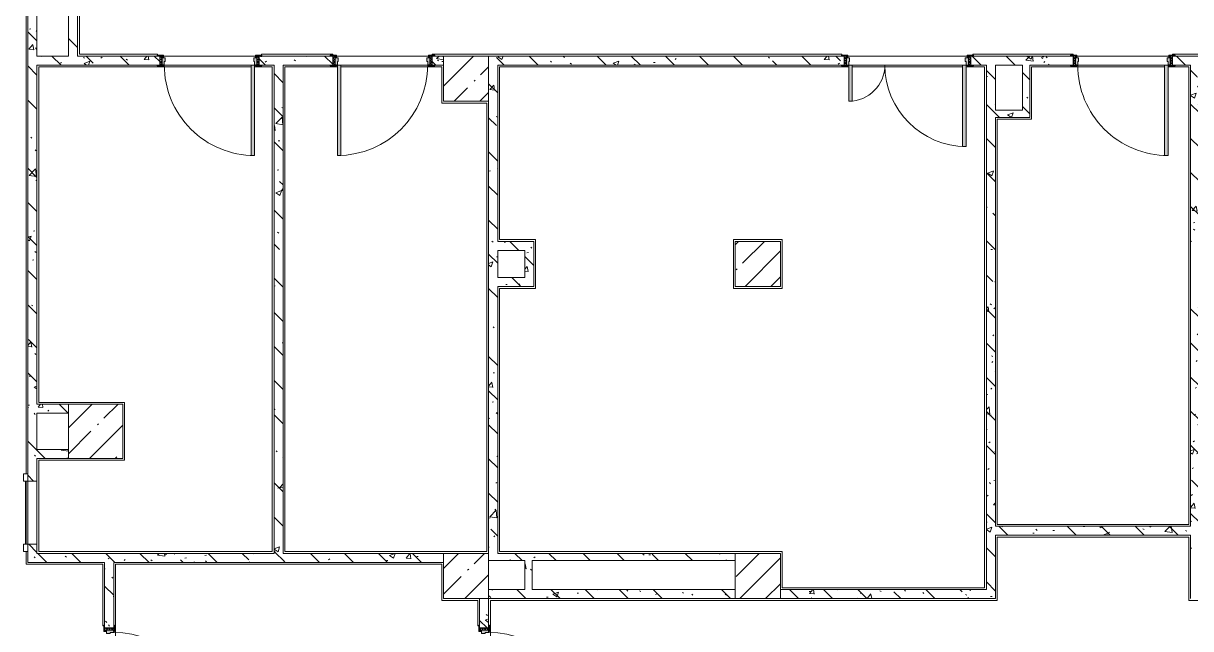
# Model space of a CAD drawing. Header units: millimetres. Extents: x 81494 to 296443, y -8553 to 29000.
# Drawn here: x 235093 to 248013, y 14818 to 21511 of the extents above; entities that cross this region are included whole.
import ezdxf

# ---------------------------------------------------------------- set-up
doc = ezdxf.new("R2010")
doc.units = ezdxf.units.MM
for name, color, linetype, lineweight, true_color in [('A-DOOR-5', 7, 'Continuous', 5, 0xe2e2e2), ('A-DOOR-6', 7, 'Continuous', 5, 0xaaaaaa), ('A-DOOR-FRAM-4', 7, 'Continuous', 5, 0xe2e2e2), ('A-DOOR-FRAM-5', 7, 'Continuous', 5, 0xaaaaaa), ('A-FLOR-2', 7, 'Continuous', 5, 0xaaaaaa), ('I-WALL-5', 7, 'Continuous', 5, 0x787878)]:
    doc.layers.add(name, color=color, linetype=linetype, lineweight=lineweight, true_color=true_color)
doc.layers.add('I-WALL-3', color=7, linetype='Continuous', lineweight=5)
doc.layers.add('S-COLS-1', color=7, linetype='Continuous', lineweight=5)
pattern_1 = [(135, (169433.17, 0), (-377.1708, -377.1708), [533.4, -88.9, 17.78, -88.9]), (135, (169433.17, 376.94), (-377.1708, -377.1708), []), (50, (169433.17, 0), (637.6445, -55.7866), [66.675, -733.425]), (355, (169433.2, 0), (-123.3494, 668.699), [53.34, -586.74]), (100.451, (169486.3, -4.65), (514.299, 612.908), [56.665, -623.315]), (46.184, (169433.2, 177.8), (948.7764, -147.15), [100.012, -1100.137]), (96.636, (169512.2, 165.5), (830.909, 865.997), [84.998, -934.973]), (351.184, (169433.2, 177.8), (830.918, 865.988), [80.01, -880.11]), (21, (169522.07, 133.35), (530.6506, -357.9283), [66.675, -733.425]), (326, (169522.1, 133.35), (216.308, 644.6585), [53.34, -586.74]), (71.451, (169566.3, 103.5), (746.9596, 286.7243), [56.665, -623.315]), (37.5, (169433.17, 0), (10.81053, 295.9426), [16.764, -562.864, 16.764, -578.866, -588.962]), (37.5, (169433.17, 0), (10.81053, 295.9426), [-1175.258, 16.764, -572.198]), (7.5, (169433.17, 0), (233.8692, 350.6318), [16.764, -322.834, 16.764, -549.529, -224.472]), (7.5, (169433.17, 0), (233.8692, 350.6318), [-905.891, 16.764, -207.708]), (327.5, (169234.92, 0), (474.5678, -20.0513), [16.764, -205.486, 16.764, -676.656, -920.115]), (327.5, (169234.92, 0), (474.5678, -20.0513), [-915.67, 16.764, -903.351]), (317.5, (169146.02, 0), (518.4522, 88.9934), [16.764, -272.161, 16.764, -443.738, -653.415]), (317.5, (169146.02, 0), (518.4522, 88.9934), [-749.427, 16.764, -636.651])]
pattern_2 = [(135, (1751.41, 114.685), (-14.14214, -14.14214), []), (225, (1751.41, 114.685), (14.14214, -14.14214), [])]
pattern_3 = [(45, (-371.384, 114.685), (-14.1421, 14.1421), []), (135, (-371.384, 114.685), (-14.1421, -14.1421), [])]

# ---------------------------------------------------------------- blocks, each defined once
blk = doc.blocks.new('BSC_Колонна _Прямоугольная - 600х600-V194-1_3_4_птичка')
at = {"layer": 'S-COLS-1'}
h = blk.add_hatch(dxfattribs=at)
h.set_pattern_fill('FP_123', color=256, style=0, pattern_type=2)
h.set_pattern_definition([(45, (-66460, -17000), (-285.1231, 285.1231), []), (45, (-66174.88, -17000), (-285.1231, 285.1231), [504.031, -100.806, 16.764, -84.042])])
h.paths.add_polyline_path([(-300, -300), (300, -300), (300, 300), (-300, 300), (-300, -250)])
for p, q in [((300, 300), (-300, 300)), ((-300, 300), (-300, -300)), ((300, -300), (300, 300)), ((-300, -300), (300, -300))]:
    blk.add_line(p, q, dxfattribs=at)
blk = doc.blocks.new('110_Дверь_СКБ_2Ст - Д-10а_п__ СОШ_Дв_1450x2100h_Горячий цех 2-32185694-1_3_4_птичка')
at = {"layer": 'A-DOOR-5'}
for points in [[(-638, 950), (-638, 50), (-598, 50), (-598, 950)], [(622, 450), (622, 50), (662, 50), (662, 450)]]:
    blk.add_hatch(color=256, dxfattribs=at).paths.add_polyline_path(points)
h = blk.add_hatch(color=256, dxfattribs=at)
h.paths.add_polyline_path([(662, 50), (662, 10), (652, 10), (652, -30), (687, -30), (687, 50), (672, 50)])
h.paths.add_polyline_path([(-638, 50), (-663, 50), (-663, -30), (-628, -30), (-628, 10), (-638, 10)])
at = {"layer": 'A-DOOR-6'}
h = blk.add_hatch(dxfattribs=at)
h.set_pattern_fill('FP_26', color=256, style=0, pattern_type=2)
h.set_pattern_definition([(135, (1601.41, 114.685), (-14.14214, -14.14214), []), (225, (1601.41, 114.685), (14.14214, -14.14214), [])])
h.paths.add_polyline_path([(712, 50), (687, 50), (687, -50), (712, -50)])
at = {"layer": 'A-DOOR-FRAM-4'}
for points in [[(-688, 58), (-718, 58), (-718, 50), (-648, 50), (-648, 58), (-667, 58)], [(742, 58), (672, 58), (672, 50), (742, 50)], [(-663, -50), (-718, -50), (-718, -58), (-648, -58), (-648, -50)], [(-663, -30), (-663, -50), (-648, -50), (-648, -30)], [(672, -30), (672, -50), (687, -50), (687, -30)], [(672, -50), (672, -58), (742, -58), (737, -50), (687, -50)]]:
    blk.add_hatch(color=256, dxfattribs=at).paths.add_polyline_path(points)
at = {"layer": 'A-DOOR-FRAM-5'}
h = blk.add_hatch(dxfattribs=at)
h.set_pattern_fill('FP_27', color=256, style=0, pattern_type=2)
h.set_pattern_definition([(45, (-521.384, 114.685), (-14.1421, 14.1421), []), (135, (-521.384, 114.685), (-14.1421, -14.1421), [])])
h.paths.add_polyline_path([(-688, 50), (-688, -50), (-663, -50), (-663, 50)])
at = {"layer": 'A-DOOR-6'}
for p, q in [((-638, 950), (-638, 50)), ((-598, 950), (-638, 950)), ((-598, 50), (-598, 950)), ((662, 450), (622, 450)), ((622, 450), (622, 50)), ((662, 50), (662, 450)), ((-638, 50), (-598, 50)), ((622, 50), (662, 50))]:
    blk.add_line(p, q, dxfattribs=at)
for centre, radius, start, end in [((-638, 50), 900, 0, 90), ((662, 50), 400, 90, 180)]:
    blk.add_arc(centre, radius, start, end, dxfattribs=at)
at = {"layer": 'A-DOOR-FRAM-5'}
for p, q in [((-648, 58), (-718, 58)), ((-718, 58), (-718, 50)), ((-718, 50), (-648, 50)), ((-663, 50), (-688, 50)), ((-688, 50), (-688, -50)), ((-638, 50), (-663, 50)), ((-663, 50), (-663, -30)), ((-663, -50), (-663, 50)), ((-648, 50), (-648, 58)), ((-638, 10), (-638, 50)), ((-628, 10), (-638, 10)), ((-628, -30), (-628, 10)), ((662, 10), (652, 10)), ((652, 10), (652, -30)), ((662, 50), (662, 10)), ((687, 50), (662, 50)), ((742, 58), (672, 58)), ((672, 58), (672, 50)), ((672, 50), (742, 50)), ((687, -30), (687, 50)), ((712, 50), (687, 50)), ((687, 50), (687, -50)), ((712, -50), (712, 50)), ((742, 50), (742, 58)), ((-648, -50), (-718, -50)), ((-718, -50), (-718, -58)), ((-718, -58), (-648, -58)), ((-688, -50), (-663, -50)), ((-663, -30), (-628, -30)), ((-648, -30), (-663, -30)), ((-663, -30), (-663, -50)), ((-663, -50), (-648, -50)), ((-648, -50), (-648, -30)), ((-648, -58), (-648, -50)), ((652, -30), (687, -30)), ((687, -30), (672, -30)), ((672, -30), (672, -50)), ((672, -50), (687, -50)), ((742, -50), (672, -50)), ((672, -50), (672, -58)), ((672, -58), (742, -58)), ((687, -50), (687, -30)), ((687, -50), (712, -50)), ((742, -58), (742, -50))]:
    blk.add_line(p, q, dxfattribs=at)
blk = doc.blocks.new('110_Дверь_СКБ_1Ст_Внутренняя1 - Д-11 1100x2100h_кладовые _все__ коридор _между помещениями блока столовой__ моечные _все_-32089444-1_3_4_птичка')
at = {"layer": 'A-DOOR-5'}
h = blk.add_hatch(color=256, dxfattribs=at)
h.paths.add_polyline_path([(502.5, -30), (537.5, -30), (537.5, 50), (512.5, 50), (512.5, 10), (502.5, 10), (502.5, -6)])
h.paths.add_polyline_path([(-477.5, -30), (-477.5, 10), (-487.5, 10), (-487.5, 50), (-512.5, 50), (-512.5, -30), (-487.5, -30)])
at = {"layer": 'A-DOOR-6'}
h = blk.add_hatch(dxfattribs=at)
h.set_pattern_fill('FP_20', color=256, style=0, pattern_type=2)
h.set_pattern_definition(pattern_2)
h.paths.add_polyline_path([(562.5, -50), (562.5, 50), (537.5, 50), (537.5, -50)])
at = {"layer": 'A-DOOR-FRAM-4'}
for points in [[(472.5, 50), (512.5, 50), (512.5, 1050), (472.5, 1050), (472.5, 58.5)], [(-512.5, 50), (-497.5, 50), (-497.5, 58), (-567.5, 58), (-567.5, 50), (-537.5, 50)], [(592.5, 50), (592.5, 58), (522.5, 58), (522.5, 50), (562.5, 50)], [(-567.5, -58), (-497.5, -58), (-497.5, -50), (-567.5, -50)], [(-497.5, -50), (-497.5, -30), (-512.5, -30), (-512.5, -50)], [(522.5, -50), (537.5, -50), (537.5, -30), (522.5, -30)], [(592.5, -58), (592.5, -50), (522.5, -50), (522.5, -58), (562.5, -58)]]:
    blk.add_hatch(color=256, dxfattribs=at).paths.add_polyline_path(points)
at = {"layer": 'A-DOOR-FRAM-5'}
h = blk.add_hatch(dxfattribs=at)
h.set_pattern_fill('FP_21', color=256, style=0, pattern_type=2)
h.set_pattern_definition(pattern_3)
h.paths.add_polyline_path([(-537.5, -50), (-512.5, -50), (-512.5, 50), (-537.5, 50)])
at = {"layer": 'A-DOOR-6'}
for p, q in [((512.5, 1050), (472.5, 1050)), ((472.5, 1050), (472.5, 50)), ((512.5, 50), (512.5, 1050)), ((472.5, 50), (512.5, 50))]:
    blk.add_line(p, q, dxfattribs=at)
blk.add_arc((512.5, 50), 1000, 90, 180, dxfattribs=at)
at = {"layer": 'A-DOOR-FRAM-5'}
for p, q in [((-497.5, 58), (-567.5, 58)), ((-567.5, 58), (-567.5, 50)), ((-567.5, 50), (-497.5, 50)), ((-512.5, 50), (-537.5, 50)), ((-537.5, 50), (-537.5, -50)), ((-487.5, 50), (-512.5, 50)), ((-512.5, 50), (-512.5, -30)), ((-512.5, -50), (-512.5, 50)), ((-497.5, 50), (-512.5, 50)), ((-512.5, 50), (-512.5, 49)), ((-512.5, 49), (-497.5, 49)), ((-497.5, 50), (-497.5, 58)), ((-497.5, 49), (-497.5, 50)), ((-487.5, 10), (-487.5, 50)), ((-477.5, 10), (-487.5, 10)), ((-477.5, -30), (-477.5, 10)), ((512.5, 10), (502.5, 10)), ((502.5, 10), (502.5, -30)), ((512.5, 50), (512.5, 10)), ((537.5, 50), (512.5, 50)), ((592.5, 58), (522.5, 58)), ((522.5, 58), (522.5, 50)), ((537.5, 50), (522.5, 50)), ((522.5, 50), (522.5, 49)), ((522.5, 50), (592.5, 50)), ((522.5, 49), (537.5, 49)), ((537.5, -30), (537.5, 50)), ((562.5, 50), (537.5, 50)), ((537.5, 50), (537.5, -50)), ((537.5, 49), (537.5, 50)), ((562.5, -50), (562.5, 50)), ((592.5, 50), (592.5, 58)), ((-497.5, -50), (-567.5, -50)), ((-567.5, -50), (-567.5, -58)), ((-567.5, -58), (-497.5, -58)), ((-537.5, -50), (-512.5, -50)), ((-512.5, -30), (-477.5, -30)), ((-497.5, -30), (-512.5, -30)), ((-512.5, -30), (-512.5, -50)), ((-512.5, -50), (-497.5, -50)), ((-497.5, -50), (-497.5, -30)), ((-497.5, -58), (-497.5, -50)), ((502.5, -30), (537.5, -30)), ((537.5, -30), (522.5, -30)), ((522.5, -30), (522.5, -50)), ((522.5, -50), (537.5, -50)), ((592.5, -50), (522.5, -50)), ((522.5, -50), (522.5, -58)), ((522.5, -58), (592.5, -58)), ((537.5, -50), (537.5, -30)), ((537.5, -50), (562.5, -50)), ((592.5, -58), (592.5, -50))]:
    blk.add_line(p, q, dxfattribs=at)
blk = doc.blocks.new('110_Дверь_СКБ_1Ст_Внутренняя1 - Д-11п 1100x2100h_кладовые _все__ коридор _между помещениями блока столовой__ моечные _все_ 2-V216-1_3_4_птичка')
at = {"layer": 'A-DOOR-5'}
h = blk.add_hatch(color=256, dxfattribs=at)
h.paths.add_polyline_path([(522.5, 50), (512.5, 50), (512.5, 10), (502.5, 10), (502.5, -30), (537.5, -30), (537.5, 50)])
h.paths.add_polyline_path([(-512.5, 50), (-512.5, -30), (-477.5, -30), (-477.5, 10), (-487.5, 10), (-487.5, 50)])
at = {"layer": 'A-DOOR-6'}
h = blk.add_hatch(dxfattribs=at)
h.set_pattern_fill('FP_20', color=256, style=0, pattern_type=2)
h.set_pattern_definition(pattern_2)
h.paths.add_polyline_path([(562.5, 50), (537.5, 50), (537.5, -50), (562.5, -50)])
at = {"layer": 'A-DOOR-FRAM-4'}
for points in [[(-487.5, 1050), (-484.3, 50), (-447.5, 50), (-447.5, 1050), (-484.3, 1050)], [(-512.5, 58), (-567.5, 58), (-567.5, 50), (-497.5, 50), (-497.5, 58)], [(542.5, 58), (522.5, 58), (522.5, 50), (592.5, 50), (592.5, 58), (562.5, 58)], [(-537.5, -50), (-567.5, -50), (-567.5, -58), (-497.5, -58), (-497.5, -50), (-528.8, -50)], [(-512.5, -30), (-512.5, -50), (-497.5, -50), (-497.5, -30)], [(537.5, -30), (522.5, -30), (522.5, -50), (537.5, -50)], [(537.5, -50), (522.5, -50), (522.5, -58), (592.5, -58), (592.5, -50), (562.5, -50)]]:
    blk.add_hatch(color=256, dxfattribs=at).paths.add_polyline_path(points)
at = {"layer": 'A-DOOR-FRAM-5'}
h = blk.add_hatch(dxfattribs=at)
h.set_pattern_fill('FP_21', color=256, style=0, pattern_type=2)
h.set_pattern_definition(pattern_3)
h.paths.add_polyline_path([(-537.5, 50), (-537.5, -50), (-512.5, -50), (-512.5, 50)])
at = {"layer": 'A-DOOR-6'}
for p, q in [((-487.5, 1050), (-487.5, 50)), ((-447.5, 1050), (-487.5, 1050)), ((-447.5, 50), (-447.5, 1050)), ((-487.5, 50), (-447.5, 50))]:
    blk.add_line(p, q, dxfattribs=at)
blk.add_arc((-487.5, 50), 1000, 360, 90, dxfattribs=at)
at = {"layer": 'A-DOOR-FRAM-5'}
for p, q in [((-497.5, 58), (-567.5, 58)), ((-567.5, 58), (-567.5, 50)), ((-567.5, 50), (-497.5, 50)), ((-512.5, 50), (-537.5, 50)), ((-537.5, 50), (-537.5, -50)), ((-487.5, 50), (-512.5, 50)), ((-512.5, 50), (-512.5, -30)), ((-512.5, -50), (-512.5, 50)), ((-497.5, 50), (-512.5, 50)), ((-512.5, 50), (-512.5, 49)), ((-512.5, 49), (-497.5, 49)), ((-497.5, 50), (-497.5, 58)), ((-497.5, 49), (-497.5, 50)), ((-487.5, 10), (-487.5, 50)), ((-477.5, 10), (-487.5, 10)), ((-477.5, -30), (-477.5, 10)), ((512.5, 10), (502.5, 10)), ((502.5, 10), (502.5, -30)), ((512.5, 50), (512.5, 10)), ((537.5, 50), (512.5, 50)), ((592.5, 58), (522.5, 58)), ((522.5, 58), (522.5, 50)), ((537.5, 50), (522.5, 50)), ((522.5, 50), (522.5, 49)), ((522.5, 50), (592.5, 50)), ((522.5, 49), (537.5, 49)), ((537.5, -30), (537.5, 50)), ((562.5, 50), (537.5, 50)), ((537.5, 50), (537.5, -50)), ((537.5, 49), (537.5, 50)), ((562.5, -50), (562.5, 50)), ((592.5, 50), (592.5, 58)), ((-497.5, -50), (-567.5, -50)), ((-567.5, -50), (-567.5, -58)), ((-567.5, -58), (-497.5, -58)), ((-537.5, -50), (-512.5, -50)), ((-512.5, -30), (-477.5, -30)), ((-497.5, -30), (-512.5, -30)), ((-512.5, -30), (-512.5, -50)), ((-512.5, -50), (-497.5, -50)), ((-497.5, -50), (-497.5, -30)), ((-497.5, -58), (-497.5, -50)), ((502.5, -30), (537.5, -30)), ((537.5, -30), (522.5, -30)), ((522.5, -30), (522.5, -50)), ((522.5, -50), (537.5, -50)), ((592.5, -50), (522.5, -50)), ((522.5, -50), (522.5, -58)), ((522.5, -58), (592.5, -58)), ((537.5, -50), (537.5, -30)), ((537.5, -50), (562.5, -50)), ((592.5, -58), (592.5, -50))]:
    blk.add_line(p, q, dxfattribs=at)
blk = doc.blocks.new('110_Дверь_СКБ_1Ст_Внутренняя1 - Д-11п 1100x2100h_кладовые _все__ коридор _между помещениями блока столовой__ моечные _все_ 2-V244-1_3_4_птичка')
at = {"layer": 'A-DOOR-5'}
h = blk.add_hatch(color=256, dxfattribs=at)
h.paths.add_polyline_path([(512.5, 50), (512.5, 10), (502.5, 10), (502.5, -30), (537.5, -30), (537.5, 50), (522.5, 50)])
h.paths.add_polyline_path([(-497.5, 50), (-512.5, 50), (-512.5, -30), (-477.5, -30), (-477.5, 10), (-487.5, 10), (-487.5, 50)])
at = {"layer": 'A-DOOR-6'}
h = blk.add_hatch(dxfattribs=at)
h.set_pattern_fill('FP_20', color=256, style=0, pattern_type=2)
h.set_pattern_definition(pattern_2)
h.paths.add_polyline_path([(537.5, 50), (537.5, -50), (562.5, -50), (558.5, 50)])
at = {"layer": 'A-DOOR-FRAM-4'}
for points in [[(-447.5, 1050), (-487.5, 1050), (-487.5, 50), (-447.5, 50), (-447.5, 603.2)], [(-517.5, 58), (-567.5, 58), (-562.5, 50), (-497.5, 50), (-497.5, 58), (-512.5, 58)], [(592.5, 58), (522.5, 58), (522.5, 50), (592.5, 50)], [(-567.5, -50), (-562.5, -58), (-497.5, -58), (-497.5, -50), (-562.5, -50)], [(-512.5, -30), (-512.5, -50), (-497.5, -50), (-497.5, -30)], [(537.5, -30), (522.5, -30), (522.5, -50), (537.5, -50)], [(562.5, -50), (522.5, -50), (522.5, -58), (592.5, -58), (587.5, -50), (582.7, -50)]]:
    blk.add_hatch(color=256, dxfattribs=at).paths.add_polyline_path(points)
at = {"layer": 'A-DOOR-FRAM-5'}
h = blk.add_hatch(dxfattribs=at)
h.set_pattern_fill('FP_21', color=256, style=0, pattern_type=2)
h.set_pattern_definition(pattern_3)
h.paths.add_polyline_path([(-512.5, 50), (-537.5, 50), (-537.5, -50), (-512.5, -50)])
at = {"layer": 'A-DOOR-6'}
for p, q in [((-487.5, 1050), (-487.5, 50)), ((-447.5, 1050), (-487.5, 1050)), ((-447.5, 50), (-447.5, 1050)), ((-487.5, 50), (-447.5, 50))]:
    blk.add_line(p, q, dxfattribs=at)
blk.add_arc((-487.5, 50), 1000, 360, 90, dxfattribs=at)
at = {"layer": 'A-DOOR-FRAM-5'}
for p, q in [((-497.5, 58), (-567.5, 58)), ((-567.5, 58), (-567.5, 50)), ((-567.5, 50), (-497.5, 50)), ((-512.5, 50), (-537.5, 50)), ((-537.5, 50), (-537.5, -50)), ((-487.5, 50), (-512.5, 50)), ((-512.5, 50), (-512.5, -30)), ((-512.5, -50), (-512.5, 50)), ((-497.5, 50), (-512.5, 50)), ((-512.5, 50), (-512.5, 49)), ((-512.5, 49), (-497.5, 49)), ((-497.5, 50), (-497.5, 58)), ((-497.5, 49), (-497.5, 50)), ((-487.5, 10), (-487.5, 50)), ((-477.5, 10), (-487.5, 10)), ((-477.5, -30), (-477.5, 10)), ((512.5, 10), (502.5, 10)), ((502.5, 10), (502.5, -30)), ((512.5, 50), (512.5, 10)), ((537.5, 50), (512.5, 50)), ((592.5, 58), (522.5, 58)), ((522.5, 58), (522.5, 50)), ((537.5, 50), (522.5, 50)), ((522.5, 50), (522.5, 49)), ((522.5, 50), (592.5, 50)), ((522.5, 49), (537.5, 49)), ((537.5, -30), (537.5, 50)), ((562.5, 50), (537.5, 50)), ((537.5, 50), (537.5, -50)), ((537.5, 49), (537.5, 50)), ((562.5, -50), (562.5, 50)), ((592.5, 50), (592.5, 58)), ((-497.5, -50), (-567.5, -50)), ((-567.5, -50), (-567.5, -58)), ((-567.5, -58), (-497.5, -58)), ((-537.5, -50), (-512.5, -50)), ((-512.5, -30), (-477.5, -30)), ((-497.5, -30), (-512.5, -30)), ((-512.5, -30), (-512.5, -50)), ((-512.5, -50), (-497.5, -50)), ((-497.5, -50), (-497.5, -30)), ((-497.5, -58), (-497.5, -50)), ((502.5, -30), (537.5, -30)), ((537.5, -30), (522.5, -30)), ((522.5, -30), (522.5, -50)), ((522.5, -50), (537.5, -50)), ((592.5, -50), (522.5, -50)), ((522.5, -50), (522.5, -58)), ((522.5, -58), (592.5, -58)), ((537.5, -50), (537.5, -30)), ((537.5, -50), (562.5, -50)), ((592.5, -58), (592.5, -50))]:
    blk.add_line(p, q, dxfattribs=at)
blk = doc.blocks.new('BSC_Колонна _Прямоугольная - 500х500-V252-1_3_4_птичка')
at = {"layer": 'S-COLS-1'}
h = blk.add_hatch(dxfattribs=at)
h.set_pattern_fill('FP_164', color=256, style=0, pattern_type=2)
h.set_pattern_definition([(45, (-70560, -15400), (-285.1231, 285.1231), []), (45, (-70274.88, -15400), (-285.1231, 285.1231), [504.031, -100.806, 16.764, -84.042])])
h.paths.add_polyline_path([(130, -250), (250, -250), (250, 250), (-250, 250), (-250, -250)])
for p, q in [((250, 250), (-250, 250)), ((-250, 250), (-250, -250)), ((250, -250), (250, 250)), ((-250, -250), (250, -250))]:
    blk.add_line(p, q, dxfattribs=at)
blk = doc.blocks.new('BSC_Колонна _Прямоугольная - 500х500-V253-1_3_4_птичка')
at = {"layer": 'S-COLS-1'}
h = blk.add_hatch(dxfattribs=at)
h.set_pattern_fill('FP_165', color=256, style=0, pattern_type=2)
h.set_pattern_definition([(45, (-73790, -15400), (-285.1231, 285.1231), []), (45, (-73504.88, -15400), (-285.1231, 285.1231), [504.031, -100.806, 16.764, -84.042])])
h.paths.add_polyline_path([(250, -250), (250, 250), (-250, 250), (-250, -250)])
for p, q in [((250, 250), (-250, 250)), ((-250, 250), (-250, -250)), ((250, -250), (250, 250)), ((-250, -250), (250, -250))]:
    blk.add_line(p, q, dxfattribs=at)
blk = doc.blocks.new('BSC_Колонна _Прямоугольная - 500х500-V268-1_3_4_птичка')
at = {"layer": 'S-COLS-1'}
h = blk.add_hatch(dxfattribs=at)
h.set_pattern_fill('FP_174', color=256, style=0, pattern_type=2)
h.set_pattern_definition([(45, (-70560, -20900), (-285.1231, 285.1231), []), (45, (-70274.88, -20900), (-285.1231, 285.1231), [504.031, -100.806, 16.764, -84.042])])
h.paths.add_polyline_path([(152, -250), (250, -250), (250, 250), (-250, 250), (-250, -250)])
for p, q in [((250, 250), (-250, 250)), ((-250, 250), (-250, -250)), ((250, -250), (250, 250)), ((-250, -250), (250, -250))]:
    blk.add_line(p, q, dxfattribs=at)
blk = doc.blocks.new('BSC_Колонна _Прямоугольная - 500х500-V270-1_3_4_птичка')
at = {"layer": 'S-COLS-1'}
h = blk.add_hatch(dxfattribs=at)
h.set_pattern_fill('FP_175', color=256, style=0, pattern_type=2)
h.set_pattern_definition([(45, (-73790, -18850), (-285.1231, 285.1231), []), (45, (-73504.88, -18850), (-285.1231, 285.1231), [504.031, -100.806, 16.764, -84.042])])
h.paths.add_polyline_path([(250, -250), (247, 250), (-250, 250), (-250, -250)])
for p, q in [((250, 250), (-250, 250)), ((-250, 250), (-250, -250)), ((250, -250), (250, 250)), ((-250, -250), (250, -250))]:
    blk.add_line(p, q, dxfattribs=at)
blk = doc.blocks.new('Штора противопожарная_Рен - ШТ_700х700-V297-1_3_4_птичка')
at = {"layer": 'A-DOOR-6'}
for p, q in [((-430, 100), (-350, 100)), ((-430, 50), (-430, 100)), ((-350, 50), (-430, 50)), ((-350, 100), (-350, 50)), ((-350, 78), (350, 78)), ((-350, 73), (-350, 78)), ((350, 73), (-350, 73)), ((350, 100), (430, 100)), ((350, 50), (350, 100)), ((350, 78), (350, 73)), ((430, 50), (350, 50)), ((430, 100), (430, 50))]:
    blk.add_line(p, q, dxfattribs=at)
blk = doc.blocks.new('110_Дверь_СКБ_1Ст_Внутренняя1 - Д-12 EIW 1100x2100h_кладовые _все__ коридор _между помещениями блока столовой__ моечные _все_-32933558-1_3_4_птичка')
at = {"layer": 'A-DOOR-5'}
h = blk.add_hatch(color=256, dxfattribs=at)
h.paths.add_polyline_path([(537.5, 50), (512.5, 50), (512.5, 10), (502.5, 10), (502.5, -30), (537.5, -30)])
h.paths.add_polyline_path([(-477.5, 10), (-487.5, 10), (-487.5, 50), (-512.5, 50), (-512.5, -30), (-477.5, -30), (-477.5, -6)])
at = {"layer": 'A-DOOR-6'}
h = blk.add_hatch(dxfattribs=at)
h.set_pattern_fill('FP_20', color=256, style=0, pattern_type=2)
h.set_pattern_definition(pattern_2)
h.paths.add_polyline_path([(562.5, 50), (537.5, 50), (542.5, -50), (562.5, -50)])
at = {"layer": 'A-DOOR-FRAM-4'}
for points in [[(512.5, 1050), (472.5, 1050), (472.5, 50), (512.5, 50), (512.5, 880.4)], [(-497.5, 58), (-567.5, 58), (-562.5, 50), (-497.5, 50)], [(592.5, 58), (522.5, 58), (522.5, 50), (592.5, 50)], [(-497.5, -58), (-497.5, -50), (-567.5, -50), (-562.5, -58), (-512.5, -58)], [(-497.5, -50), (-497.5, -30), (-512.5, -30), (-512.5, -50)], [(537.5, -30), (522.5, -30), (522.5, -50), (537.5, -47.6)], [(592.5, -50), (522.5, -50), (522.5, -58), (592.5, -58)]]:
    blk.add_hatch(color=256, dxfattribs=at).paths.add_polyline_path(points)
at = {"layer": 'A-DOOR-FRAM-5'}
h = blk.add_hatch(dxfattribs=at)
h.set_pattern_fill('FP_21', color=256, style=0, pattern_type=2)
h.set_pattern_definition(pattern_3)
h.paths.add_polyline_path([(-512.5, -50), (-512.5, 50), (-537.5, 50), (-537.5, -50)])
at = {"layer": 'A-DOOR-6'}
for p, q in [((512.5, 1050), (472.5, 1050)), ((472.5, 1050), (472.5, 50)), ((512.5, 50), (512.5, 1050)), ((472.5, 50), (512.5, 50))]:
    blk.add_line(p, q, dxfattribs=at)
blk.add_arc((512.5, 50), 1000, 90, 180, dxfattribs=at)
at = {"layer": 'A-DOOR-FRAM-5'}
for p, q in [((-497.5, 58), (-567.5, 58)), ((-567.5, 58), (-567.5, 50)), ((-567.5, 50), (-497.5, 50)), ((-512.5, 50), (-537.5, 50)), ((-537.5, 50), (-537.5, -50)), ((-487.5, 50), (-512.5, 50)), ((-512.5, 50), (-512.5, -30)), ((-512.5, -50), (-512.5, 50)), ((-497.5, 50), (-512.5, 50)), ((-512.5, 50), (-512.5, 49)), ((-512.5, 49), (-497.5, 49)), ((-497.5, 50), (-497.5, 58)), ((-497.5, 49), (-497.5, 50)), ((-487.5, 10), (-487.5, 50)), ((-477.5, 10), (-487.5, 10)), ((-477.5, -30), (-477.5, 10)), ((512.5, 10), (502.5, 10)), ((502.5, 10), (502.5, -30)), ((512.5, 50), (512.5, 10)), ((537.5, 50), (512.5, 50)), ((592.5, 58), (522.5, 58)), ((522.5, 58), (522.5, 50)), ((537.5, 50), (522.5, 50)), ((522.5, 50), (522.5, 49)), ((522.5, 50), (592.5, 50)), ((522.5, 49), (537.5, 49)), ((537.5, -30), (537.5, 50)), ((562.5, 50), (537.5, 50)), ((537.5, 50), (537.5, -50)), ((537.5, 49), (537.5, 50)), ((562.5, -50), (562.5, 50)), ((592.5, 50), (592.5, 58)), ((-497.5, -50), (-567.5, -50)), ((-567.5, -50), (-567.5, -58)), ((-567.5, -58), (-497.5, -58)), ((-537.5, -50), (-512.5, -50)), ((-512.5, -30), (-477.5, -30)), ((-497.5, -30), (-512.5, -30)), ((-512.5, -30), (-512.5, -50)), ((-512.5, -50), (-497.5, -50)), ((-497.5, -50), (-497.5, -30)), ((-497.5, -58), (-497.5, -50)), ((502.5, -30), (537.5, -30)), ((537.5, -30), (522.5, -30)), ((522.5, -30), (522.5, -50)), ((522.5, -50), (537.5, -50)), ((592.5, -50), (522.5, -50)), ((522.5, -50), (522.5, -58)), ((522.5, -58), (592.5, -58)), ((537.5, -50), (537.5, -30)), ((537.5, -50), (562.5, -50)), ((592.5, -58), (592.5, -50))]:
    blk.add_line(p, q, dxfattribs=at)
blk = doc.blocks.new('110_Дверь_СКБ_1Ст_Внутренняя1 - Д-11 1100x2100h_кладовые _все__ коридор _между помещениями блока столовой__ моечные _все_-V318-1_3_4_птичка')
at = {"layer": 'A-DOOR-5'}
h = blk.add_hatch(color=256, dxfattribs=at)
h.paths.add_polyline_path([(512, 50), (512, 10), (502, 10), (502, -30), (537, -30), (537, 50)])
h.paths.add_polyline_path([(-498, 50), (-513, 50), (-513, -30), (-478, -30), (-478, 10), (-488, 10), (-488, 50)])
at = {"layer": 'A-DOOR-6'}
h = blk.add_hatch(dxfattribs=at)
h.set_pattern_fill('FP_20', color=256, style=0, pattern_type=2)
h.set_pattern_definition(pattern_2)
h.paths.add_polyline_path([(537, 50), (537, -50), (562, -50), (562, 50)])
at = {"layer": 'A-DOOR-FRAM-4'}
for points in [[(472, 1050), (472, 50), (512, 50), (512, 1050)], [(-562, 58), (-568, 58), (-562, 50), (-498, 50), (-498, 58), (-538, 58)], [(537, 58), (522, 58), (522, 50), (592, 50), (592, 58), (543, 58)], [(-538, -50), (-568, -50), (-562, -58), (-498, -56), (-498, -50), (-537, -50)], [(-498, -30), (-513, -30), (-513, -50), (-498, -50)], [(522, -30), (522, -50), (537, -50), (537, -30)], [(537, -50), (522, -50), (522, -58), (592, -58), (592, -50), (552, -50)]]:
    blk.add_hatch(color=256, dxfattribs=at).paths.add_polyline_path(points)
at = {"layer": 'A-DOOR-FRAM-5'}
h = blk.add_hatch(dxfattribs=at)
h.set_pattern_fill('FP_21', color=256, style=0, pattern_type=2)
h.set_pattern_definition(pattern_3)
h.paths.add_polyline_path([(-513, 50), (-538, 50), (-537, -50), (-513, -50)])
at = {"layer": 'A-DOOR-6'}
for p, q in [((472, 1050), (472, 50)), ((512, 1050), (472, 1050)), ((512, 50), (512, 1050)), ((472, 50), (512, 50))]:
    blk.add_line(p, q, dxfattribs=at)
blk.add_arc((512, 50), 1000, 90, 180, dxfattribs=at)
at = {"layer": 'A-DOOR-FRAM-5'}
for p, q in [((-498, 58), (-568, 58)), ((-568, 58), (-568, 50)), ((-568, 50), (-498, 50)), ((-513, 50), (-538, 50)), ((-538, 50), (-538, -50)), ((-488, 50), (-513, 50)), ((-513, 50), (-513, -30)), ((-513, -50), (-513, 50)), ((-498, 50), (-513, 50)), ((-513, 50), (-513, 49)), ((-513, 49), (-498, 49)), ((-498, 50), (-498, 58)), ((-498, 49), (-498, 50)), ((-488, 10), (-488, 50)), ((-478, 10), (-488, 10)), ((-478, -30), (-478, 10)), ((512, 10), (502, 10)), ((502, 10), (502, -30)), ((512, 50), (512, 10)), ((537, 50), (512, 50)), ((592, 58), (522, 58)), ((522, 58), (522, 50)), ((537, 50), (522, 50)), ((522, 50), (522, 49)), ((522, 50), (592, 50)), ((522, 49), (537, 49)), ((537, -30), (537, 50)), ((562, 50), (537, 50)), ((537, 50), (537, -50)), ((537, 49), (537, 50)), ((562, -50), (562, 50)), ((592, 50), (592, 58)), ((-498, -50), (-568, -50)), ((-568, -50), (-568, -58)), ((-568, -58), (-498, -58)), ((-538, -50), (-513, -50)), ((-513, -30), (-478, -30)), ((-498, -30), (-513, -30)), ((-513, -30), (-513, -50)), ((-513, -50), (-498, -50)), ((-498, -50), (-498, -30)), ((-498, -58), (-498, -50)), ((502, -30), (537, -30)), ((537, -30), (522, -30)), ((522, -30), (522, -50)), ((522, -50), (537, -50)), ((592, -50), (522, -50)), ((522, -50), (522, -58)), ((522, -58), (592, -58)), ((537, -50), (537, -30)), ((537, -50), (562, -50)), ((592, -58), (592, -50))]:
    blk.add_line(p, q, dxfattribs=at)

msp = doc.modelspace()

# ---------------------------------------------------------------- hatches: boundary and pattern name
at = {"layer": 'I-WALL-5'}
h = msp.add_hatch(dxfattribs=at)
h.set_pattern_fill('FP_125', color=256, style=0, pattern_type=2)
h.set_pattern_definition(pattern_1)
h.paths.add_polyline_path([(235243.2, 15550), (235243.2, 15750), (235143.2, 15750), (235143.2, 15550), (235153.8, 15550)])
h.paths.add_polyline_path([(235243.2, 16450), (235243.2, 22800), (235143.2, 22800), (235143.2, 16450)])
h = msp.add_hatch(dxfattribs=at)
h.set_pattern_fill('FP_125', color=256, style=0, pattern_type=2)
h.set_pattern_definition(pattern_1)
h.paths.add_polyline_path([(235693.2, 21150), (235693.2, 22700), (235593.2, 22700), (235593.2, 21150)])
h = msp.add_hatch(dxfattribs=at)
h.set_pattern_fill('FP_125', color=256, style=0, pattern_type=2)
h.set_pattern_definition(pattern_1)
h.paths.add_polyline_path([(236391.5, 21050), (236603.2, 21050), (236603.2, 21150), (235243.2, 21150), (235243.2, 21050), (236213.2, 21050)])
h = msp.add_hatch(dxfattribs=at)
h.set_pattern_fill('FP_125', color=256, style=0, pattern_type=2)
h.set_pattern_definition(pattern_1)
h.paths.add_polyline_path([(238518.2, 21050), (238518.2, 21150), (237703.2, 21150), (237703.2, 21050), (238488.2, 21050)])
h.paths.add_polyline_path([(246713, 21050), (246713, 21150), (245578, 21150), (245578, 21050), (246683, 21050)])
h.paths.add_polyline_path([(247894.8, 21050), (248013, 21050), (248013, 21150), (247813, 21150), (247813, 21050), (247883.2, 21050)])
h.paths.add_polyline_path([(242953.2, 21050), (244178, 21050), (244178, 21150), (240243.2, 21150), (240243.2, 21050), (242929.7, 21050)])
h.paths.add_polyline_path([(239743.2, 21050), (239743.2, 21150), (239618.2, 21150), (239618.2, 21050), (239723.2, 21050)])
h = msp.add_hatch(dxfattribs=at)
h.set_pattern_fill('FP_125', color=256, style=0, pattern_type=2)
h.set_pattern_definition(pattern_1)
h.paths.add_polyline_path([(248013, 15150), (248013.2, 15150.8), (248013.2, 15650), (248113, 15650), (248113, 18600), (248013.2, 18600), (248013.2, 19100), (248113, 19100), (248113, 21150), (248013, 21150), (248013, 15325.4)])
h = msp.add_hatch(dxfattribs=at)
h.set_pattern_fill('FP_125', color=256, style=0, pattern_type=2)
h.set_pattern_definition(pattern_1)
h.paths.add_polyline_path([(237968.2, 15650), (237968.2, 21050), (237868.2, 21050), (237868.2, 15650), (237880.5, 15650)])
h = msp.add_hatch(dxfattribs=at)
h.set_pattern_fill('FP_125', color=256, style=0, pattern_type=2)
h.set_pattern_definition(pattern_1)
h.paths.add_polyline_path([(240343.2, 15570), (240343.2, 21050), (240243.2, 21050), (240243.2, 15570)])
h = msp.add_hatch(dxfattribs=at)
h.set_pattern_fill('FP_125', color=256, style=0, pattern_type=2)
h.set_pattern_definition(pattern_1)
h.paths.add_polyline_path([(245853, 15150), (245853, 21050), (245753, 21047.1), (245753, 15150)])
h = msp.add_hatch(dxfattribs=at)
h.set_pattern_fill('FP_125', color=256, style=0, pattern_type=2)
h.set_pattern_definition(pattern_1)
h.paths.add_polyline_path([(246152.7, 20550), (246232.7, 20550), (246232.7, 21050), (246152.7, 21050), (246152.7, 21030)])
h = msp.add_hatch(dxfattribs=at)
h.set_pattern_fill('FP_125', color=256, style=0, pattern_type=2)
h.set_pattern_definition(pattern_1)
h.paths.add_polyline_path([(246232.7, 20470), (246232.7, 20550), (245853, 20550), (245853, 20470), (246152.7, 20470)])
h = msp.add_hatch(dxfattribs=at)
h.set_pattern_fill('FP_125', color=256, style=0, pattern_type=2)
h.set_pattern_definition(pattern_1)
h.paths.add_polyline_path([(240348.3, 19000), (240643.2, 19000), (240643.2, 19100), (240343.2, 19100), (240343.2, 19000)])
h = msp.add_hatch(dxfattribs=at)
h.set_pattern_fill('FP_125', color=256, style=0, pattern_type=2)
h.set_pattern_definition(pattern_1)
h.paths.add_polyline_path([(240743.2, 18700), (240743.2, 19100), (240643.2, 19100), (240643.2, 18700)])
h = msp.add_hatch(dxfattribs=at)
h.set_pattern_fill('FP_125', color=256, style=0, pattern_type=2)
h.set_pattern_definition(pattern_1)
h.paths.add_polyline_path([(240743.2, 18600), (240743.2, 18700), (240343.2, 18700), (240347.4, 18600), (240643.2, 18600)])
h = msp.add_hatch(dxfattribs=at)
h.set_pattern_fill('FP_125', color=256, style=0, pattern_type=2)
h.set_pattern_definition(pattern_1)
h.paths.add_polyline_path([(235243.2, 17200), (235593.2, 17200), (235593.2, 17300), (235243.2, 17300), (235243.2, 17290)])
h = msp.add_hatch(dxfattribs=at)
h.set_pattern_fill('FP_125', color=256, style=0, pattern_type=2)
h.set_pattern_definition(pattern_1)
h.paths.add_polyline_path([(235573.2, 16700), (235593.2, 16700), (235593.2, 16800), (235243.2, 16800), (235243.2, 16700), (235263.2, 16700)])
h = msp.add_hatch(dxfattribs=at)
h.set_pattern_fill('FP_125', color=256, style=0, pattern_type=2)
h.set_pattern_definition(pattern_1)
h.paths.add_polyline_path([(248013, 15850), (248013, 15950), (245853, 15950), (245853, 15850), (248010.5, 15850)])
h = msp.add_hatch(dxfattribs=at)
h.set_pattern_fill('FP_125', color=256, style=0, pattern_type=2)
h.set_pattern_definition(pattern_1)
h.paths.add_polyline_path([(236543.2, 15550), (237968.2, 15550), (237968.2, 15650), (235243.2, 15650), (235243.2, 15550), (236248.9, 15550)])
h = msp.add_hatch(dxfattribs=at)
h.set_pattern_fill('FP_125', color=256, style=0, pattern_type=2)
h.set_pattern_definition(pattern_1)
h.paths.add_polyline_path([(237968.2, 15550), (239743.2, 15550), (239743.2, 15650), (237968.2, 15650), (237968.2, 15595.9)])
h = msp.add_hatch(dxfattribs=at)
h.set_pattern_fill('FP_125', color=256, style=0, pattern_type=2)
h.set_pattern_definition(pattern_1)
h.paths.add_polyline_path([(240363.2, 15570), (242973.2, 15570), (242973.2, 15650), (240343.2, 15650), (240343.2, 15570), (240349.4, 15570)])
h = msp.add_hatch(dxfattribs=at)
h.set_pattern_fill('FP_125', color=256, style=0, pattern_type=2)
h.set_pattern_definition(pattern_1)
h.paths.add_polyline_path([(236093.2, 13600), (236093.2, 13725), (235993.2, 13725), (235993.2, 13600)])
h.paths.add_polyline_path([(235993.2, 14825), (236093.2, 14825), (236093.2, 15550), (235993.2, 15550), (235993.2, 14850)])
h = msp.add_hatch(dxfattribs=at)
h.set_pattern_fill('FP_125', color=256, style=0, pattern_type=2)
h.set_pattern_definition(pattern_1)
h.paths.add_polyline_path([(240643.2, 15250), (240723.2, 15250), (240723.2, 15570), (240643.2, 15570), (240643.2, 15428.6)])
h = msp.add_hatch(dxfattribs=at)
h.set_pattern_fill('FP_125', color=256, style=0, pattern_type=2)
h.set_pattern_definition(pattern_1)
h.paths.add_polyline_path([(245733, 15150), (245753, 15150), (245753, 15250), (243473.2, 15250), (243473.2, 15150), (244785.7, 15150)])
h.paths.add_polyline_path([(240263.2, 15150), (242973.2, 15150), (242973.2, 15250), (240243.2, 15250), (240243.2, 15150)])
h = msp.add_hatch(dxfattribs=at)
h.set_pattern_fill('FP_125', color=256, style=0, pattern_type=2)
h.set_pattern_definition(pattern_1)
h.paths.add_polyline_path([(240188.9, 13600), (240243.2, 13600), (240243.2, 13725), (240143.2, 13725), (240143.2, 13600), (240163.2, 13600)])
h.paths.add_polyline_path([(240143.2, 14825), (240243.2, 14825), (240243.2, 15150), (240143.2, 15150), (240143.2, 14850)])

# ---------------------------------------------------------------- linework, layer by layer
at = {"layer": 'A-FLOR-2'}
for p, q in [((235123.2, 16530), (235123.2, 22820)), ((235713.2, 22680), (235713.2, 21170)), ((235713.2, 21170), (236578.2, 21170)), ((236578.2, 21170), (236578.2, 21158)), ((237728.2, 21158), (237728.2, 21170)), ((237728.2, 21170), (238518.2, 21170)), ((238518.2, 21170), (238518.2, 21158)), ((239618.2, 21158), (239618.2, 21170)), ((239618.2, 21170), (244153, 21170)), ((244153, 21170), (244153, 21158)), ((245602, 21158), (245602, 21170)), ((245602, 21170), (246713, 21170)), ((246713, 21170), (246713, 21158)), ((247813, 21158), (247813, 21170)), ((247813, 21170), (248133, 21170)), ((237613.2, 21030), (235263.2, 21030)), ((235263.2, 21030), (235263.2, 17320)), ((236578.2, 21042), (236578.2, 21030)), ((237848.2, 21030), (237653.2, 21030)), ((237728.2, 21030), (237728.2, 21042)), ((237848.2, 15670), (237848.2, 21030)), ((238568.2, 21030), (237988.2, 21030)), ((237988.2, 21030), (237988.2, 15670)), ((238518.2, 21042), (238518.2, 21030)), ((239723.2, 21030), (238608.2, 21030)), ((239618.2, 21030), (239618.2, 21042)), ((239723.2, 20630), (239723.2, 21030)), ((244228, 21030), (240363.2, 21030)), ((240363.2, 21030), (240363.2, 19120)), ((244153, 21042), (244153, 21030)), ((244268, 21030), (245488, 21030)), ((245733, 21030), (245528, 21030)), ((245602, 21030), (245602, 21042)), ((245733, 15270), (245733, 21030)), ((247723, 21030), (246252.7, 21030)), ((246252.7, 21030), (246252.7, 20450)), ((246713, 21042), (246713, 21030)), ((247993, 21030), (247763, 21030)), ((247813, 21030), (247813, 21042)), ((247993, 15970), (247993, 21030)), ((240223.2, 20630), (239723.2, 20630)), ((240223.2, 15670), (240223.2, 20630)), ((246252.7, 20450), (245873, 20450)), ((245873, 20450), (245873, 15970)), ((240363.2, 19120), (240763.2, 19120)), ((240763.2, 19120), (240763.2, 18580)), ((242953.2, 18580), (242953.2, 19120)), ((242953.2, 19120), (243493.2, 19120)), ((243493.2, 19120), (243493.2, 18580)), ((240763.2, 18580), (240363.2, 18580)), ((240363.2, 18580), (240363.2, 15670)), ((243493.2, 18580), (242953.2, 18580)), ((235263.2, 17320), (236213.2, 17320)), ((236213.2, 17320), (236213.2, 16680)), ((236213.2, 16680), (235263.2, 16680)), ((235263.2, 16680), (235263.2, 15670)), ((235123.2, 15750), (235123.2, 16450)), ((245873, 15970), (247993, 15970)), ((247993.2, 15830), (245873, 15830)), ((245873, 15830), (245873, 15130)), ((247993.2, 15130), (247993.2, 15830)), ((235123.2, 15530), (235123.2, 15670)), ((235263.2, 15670), (237848.2, 15670)), ((237988.2, 15670), (240223.2, 15670)), ((240363.2, 15670), (243493.2, 15670)), ((243493.2, 15670), (243493.2, 15270)), ((235973.2, 15530), (235123.2, 15530)), ((235973.2, 14850), (235973.2, 15530)), ((239723.2, 15530), (236113.2, 15530)), ((236113.2, 15530), (236113.2, 13815)), ((239723.2, 15130), (239723.2, 15530)), ((243493.2, 15270), (245733, 15270)), ((240123.2, 15130), (239723.2, 15130)), ((240123.2, 14850), (240123.2, 15130)), ((245873, 15130), (240263.2, 15130)), ((240263.2, 15130), (240263.2, 13815)), ((248533.2, 15130), (247993.2, 15130)), ((235985.2, 14850), (235973.2, 14850)), ((236113.2, 14850), (236101.2, 14850)), ((240135.2, 14850), (240123.2, 14850)), ((240263.2, 14850), (240251.2, 14850))]:
    msp.add_line(p, q, dxfattribs=at)
at = {"layer": 'I-WALL-3'}
for p, q in [((235143.2, 22800), (235143.2, 16530)), ((235593.2, 22800), (235593.2, 21150)), ((235243.2, 21150), (235243.2, 22700)), ((235693.2, 21150), (235693.2, 22700)), ((235593.2, 21150), (235243.2, 21150)), ((236573.2, 21150), (235693.2, 21150)), ((236643.2, 21150), (237663.2, 21150)), ((238488.2, 21150), (237733.2, 21150)), ((238558.2, 21150), (239578.2, 21150)), ((239743.2, 21150), (239648.2, 21150)), ((244148, 21150), (240243.2, 21150)), ((244218, 21150), (245538, 21150)), ((246683, 21150), (245608, 21150)), ((246753, 21150), (247773, 21150)), ((248113, 21150), (247843, 21150)), ((235243.2, 17300), (235243.2, 21050)), ((235243.2, 21050), (236573.2, 21050)), ((237613.2, 21050), (236653.2, 21050)), ((237733.2, 21050), (237868.2, 21050)), ((237868.2, 21050), (237868.2, 15650)), ((237968.2, 15650), (237968.2, 21050)), ((237968.2, 21050), (238488.2, 21050)), ((239568.2, 21050), (238608.2, 21050)), ((239648.2, 21050), (239743.2, 21050)), ((240343.2, 19100), (240343.2, 21050)), ((240343.2, 21050), (244148, 21050)), ((245488, 21050), (244268, 21050)), ((245608, 21050), (245753, 21050)), ((245753, 21050), (245753, 15250)), ((245853, 20550), (245853, 21050)), ((245853, 21050), (246152.7, 21050)), ((246152.7, 21050), (246152.7, 20550)), ((246232.7, 21050), (246683, 21050)), ((246232.7, 20470), (246232.7, 21050)), ((247723, 21050), (246763, 21050)), ((247843, 21050), (248013, 21050)), ((248013, 21050), (248013, 15950)), ((240243.2, 20650), (240243.2, 15650)), ((246152.7, 20550), (245853, 20550)), ((245853, 15950), (245853, 20470)), ((245853, 20470), (246232.7, 20470)), ((240743.2, 19100), (240343.2, 19100)), ((240343.2, 18700), (240343.2, 19000)), ((240343.2, 19000), (240643.2, 19000)), ((240643.2, 19000), (240643.2, 18700)), ((240743.2, 18600), (240743.2, 19100)), ((240643.2, 18700), (240343.2, 18700)), ((240343.2, 15650), (240343.2, 18600)), ((240343.2, 18600), (240743.2, 18600)), ((235593.2, 17300), (235243.2, 17300)), ((235243.2, 16800), (235243.2, 17200)), ((235243.2, 17200), (235593.2, 17200)), ((235593.2, 16800), (235243.2, 16800)), ((235243.2, 16700), (235243.2, 15650)), ((235243.2, 16700), (235593.2, 16700)), ((235143.2, 16450), (235243.2, 16450)), ((235143.2, 15750), (235143.2, 16450)), ((248013, 15950), (245853, 15950)), ((245853, 15150), (245853, 15850)), ((245853, 15850), (248013, 15850)), ((248013, 15850), (248013, 15150)), ((235243.2, 15750), (235143.2, 15750)), ((235143.2, 15670), (235143.2, 15550)), ((237868.2, 15650), (235243.2, 15650)), ((239743.2, 15650), (237968.2, 15650)), ((242973.2, 15650), (240343.2, 15650)), ((235143.2, 15550), (235993.2, 15550)), ((235993.2, 15550), (235993.2, 14855)), ((236093.2, 15550), (239743.2, 15550)), ((236093.2, 14855), (236093.2, 15550)), ((240243.2, 15570), (240643.2, 15570)), ((240643.2, 15570), (240643.2, 15250)), ((240723.2, 15250), (240723.2, 15570)), ((240723.2, 15570), (242973.2, 15570)), ((240643.2, 15250), (240243.2, 15250)), ((242973.2, 15250), (240723.2, 15250)), ((245753, 15250), (243473.2, 15250)), ((240143.2, 15150), (240143.2, 14855)), ((240243.2, 15150), (242973.2, 15150)), ((240243.2, 14855), (240243.2, 15150)), ((243473.2, 15150), (245753, 15150)), ((245753, 15150), (245853, 15150))]:
    msp.add_line(p, q, dxfattribs=at)

# ---------------------------------------------------------------- block references
at = {"layer": 'A-DOOR-6'}
for name, p, rotation in [('110_Дверь_СКБ_1Ст_Внутренняя1 - Д-11п 1100x2100h_кладовые _все__ коридор _между помещениями блока столовой__ моечные _все_ 2-V244-1_3_4_птичка', (237165.7, 21100), 180), ('110_Дверь_СКБ_1Ст_Внутренняя1 - Д-11 1100x2100h_кладовые _все__ коридор _между помещениями блока столовой__ моечные _все_-V318-1_3_4_птичка', (239080.7, 21100), 180), ('110_Дверь_СКБ_2Ст - Д-10а_п__ СОШ_Дв_1450x2100h_Горячий цех 2-32185694-1_3_4_птичка', (244890.5, 21100), 180), ('110_Дверь_СКБ_1Ст_Внутренняя1 - Д-11п 1100x2100h_кладовые _все__ коридор _между помещениями блока столовой__ моечные _все_ 2-V216-1_3_4_птичка', (247275.5, 21100), 180), ('Штора противопожарная_Рен - ШТ_700х700-V297-1_3_4_птичка', (235193.2, 16100), 89.99999999999987), ('110_Дверь_СКБ_1Ст_Внутренняя1 - Д-11 1100x2100h_кладовые _все__ коридор _между помещениями блока столовой__ моечные _все_-32089444-1_3_4_птичка', (236043.2, 14287.5), 270), ('110_Дверь_СКБ_1Ст_Внутренняя1 - Д-12 EIW 1100x2100h_кладовые _все__ коридор _между помещениями блока столовой__ моечные _все_-32933558-1_3_4_птичка', (240193.2, 14287.5), 270)]:
    msp.add_blockref(name, p, dxfattribs=dict(at, rotation=rotation))
at = {"layer": 'S-COLS-1'}
for name, p in [('BSC_Колонна _Прямоугольная - 500х500-V268-1_3_4_птичка', (239993.2, 20900)), ('BSC_Колонна _Прямоугольная - 500х500-V270-1_3_4_птичка', (243223.2, 18850)), ('BSC_Колонна _Прямоугольная - 600х600-V194-1_3_4_птичка', (235893.2, 17000)), ('BSC_Колонна _Прямоугольная - 500х500-V252-1_3_4_птичка', (239993.2, 15400)), ('BSC_Колонна _Прямоугольная - 500х500-V253-1_3_4_птичка', (243223.2, 15400))]:
    msp.add_blockref(name, p, dxfattribs=at)

doc.saveas('drawing.dxf')
